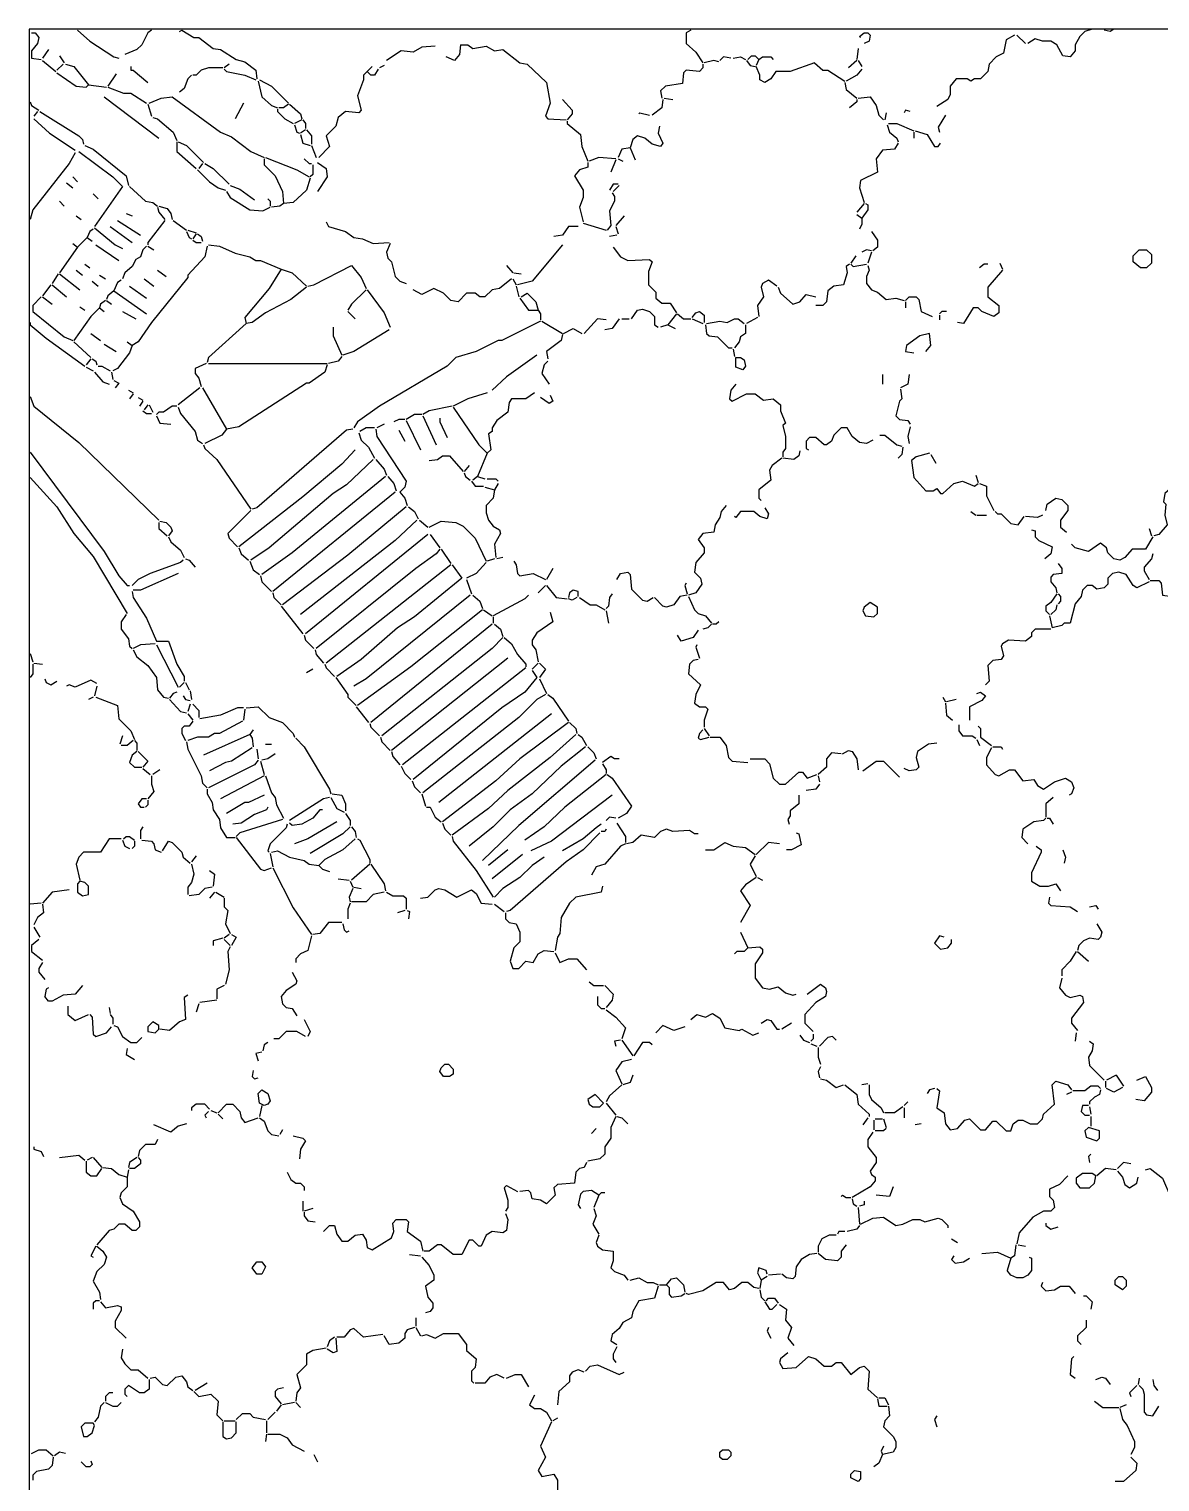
# Model space of a CAD drawing. Header units: millimetres. Extents: x 0 to 150953, y 0 to 85148.
# Drawn here: x 0 to 28112, y 49037 to 85148 of the extents above; entities that cross this region are included whole.
import ezdxf

# ---------------------------------------------------------------- set-up
doc = ezdxf.new("R2010")
doc.units = ezdxf.units.MM
doc.layers.add('ANNOTATION', color=3, linetype='Continuous')
doc.layers.add('LINEWORK', color=7, linetype='Continuous')

msp = doc.modelspace()

# ---------------------------------------------------------------- linework, layer by layer
at = {"layer": 'ANNOTATION'}
msp.add_lwpolyline([(0, 0), (150953, 0), (150953, 85148), (0, 85148)], close=True, dxfattribs=at)
at = {"layer": 'LINEWORK'}
for points in [[(60, 85058), (151, 85058), (241, 84937), (211, 84787), (60, 84606), (60, 84425), (301, 84395)], [(1205, 85118), (1507, 84847), (2109, 84455), (2230, 84425)], [(3043, 85118), (2953, 85058), (2802, 84756), (2682, 84636), (2380, 84515)], [(3736, 85088), (3796, 85118), (4098, 84937), (4218, 84937), (4580, 84666), (4761, 84636), (5152, 84395), (5363, 84335), (5634, 84124), (5664, 83913)], [(16451, 85118), (16331, 85058)], [(16331, 85058), (16331, 84787), (16572, 84576), (16752, 84305)], [(20669, 84937), (20639, 84967), (20760, 85058), (20850, 85058), (20910, 84997), (20880, 84847), (20760, 84787)], [(24496, 84997), (24285, 84877), (24225, 84546), (24044, 84455), (23863, 84274), (23833, 84094), (23652, 83913), (23502, 83913), (23411, 83853), (23321, 83913), (23050, 83913), (22899, 83732), (22899, 83521), (22839, 83401), (22568, 83220)], [(24556, 84997), (24767, 84787)], [(26424, 85148), (26243, 85088), (26123, 84967), (26002, 84756), (26002, 84606), (25882, 84455), (25701, 84485), (25550, 84756), (25400, 84847), (25189, 84847), (25008, 84907), (24827, 84787)], [(26967, 85148), (26876, 85088), (26726, 85118)], [(482, 84636), (331, 84425)], [(10094, 84726), (9762, 84696), (9551, 84576), (9250, 84606), (8888, 84365)], [(10726, 84756), (10696, 84515), (10576, 84365), (10365, 84455)], [(10726, 84756), (10907, 84756), (11028, 84666), (11359, 84726), (11570, 84606), (11781, 84636), (12203, 84305), (12384, 84274), (12866, 83822), (12956, 83310), (12835, 82979), (12896, 82919), (13348, 82888)], [(20609, 84666), (20579, 84395)], [(331, 84365), (663, 84094)], [(844, 84274), (693, 84124)], [(753, 84485), (874, 84305)], [(904, 84274), (1115, 84214), (1476, 83762)], [(2531, 84214), (2531, 84124), (2591, 84124), (2953, 83822)], [(4821, 84184), (4459, 84184), (4278, 84124), (4158, 84003), (4068, 84003)], [(4971, 84274), (4851, 84184)], [(4851, 84154), (4911, 84094), (5363, 84003), (5634, 83883)], [(8527, 84214), (8406, 84094)], [(8678, 84154), (8587, 84003), (8497, 84003), (8406, 84094)], [(8828, 84244), (8708, 84184)], [(16752, 84274), (16752, 84184), (16662, 84094), (16331, 84124), (16270, 84063), (16240, 83792), (15818, 83732), (15698, 83612), (15728, 83431)], [(17144, 84335), (17024, 84365), (16783, 84305)], [(17445, 84425), (17265, 84455), (17174, 84365)], [(17506, 84425), (17686, 84455), (17807, 84395)], [(17837, 84365), (17928, 84244), (18048, 84214)], [(17867, 84395), (17958, 84485), (18048, 84485), (18138, 84395)], [(18138, 84395), (18078, 84244)], [(19524, 84305), (18922, 84094), (18560, 84094), (18440, 83913), (18289, 83822), (18169, 83883), (18169, 84003), (18078, 84214)], [(18138, 84395), (18229, 84455), (18440, 84455), (18500, 84395)], [(19524, 84305), (19735, 84124), (19856, 84124), (20278, 83853)], [(20699, 84154), (20579, 84003), (20308, 83853)], [(20579, 84365), (20368, 84184)], [(20609, 84365), (20699, 84214)], [(693, 84063), (1175, 83732), (1416, 83702), (1476, 83762)], [(2169, 84033), (1958, 83732)], [(4037, 84003), (3947, 83913), (3857, 83672), (3736, 83581)], [(5695, 83853), (5785, 83461), (6026, 83250), (6177, 83190)], [(5725, 83883), (6026, 83732), (6448, 83310)], [(8406, 84094), (8316, 84003), (8316, 83883), (8165, 83491), (8256, 83129), (8195, 83069), (7864, 83099), (7683, 82949), (7623, 82738), (7382, 82497), (7472, 82226), (7201, 81954)], [(20278, 83822), (20308, 83642), (20579, 83431)], [(1476, 83762), (1928, 83702)], [(1868, 83461), (3224, 82436)], [(1958, 83702), (2350, 83551), (2531, 83551), (2923, 83310)], [(2983, 83310), (3284, 83431), (3555, 83461), (4761, 82587), (5032, 82467), (5514, 82105), (5845, 81954)], [(15788, 83431), (15999, 83401)], [(20609, 83431), (20910, 83461), (21061, 83250), (21121, 83009), (21242, 82888)], [(30, 83340), (60, 83250), (241, 83129)], [(211, 83099), (121, 82979)], [(271, 83099), (1235, 82497), (1326, 82406), (1356, 82286)], [(2953, 83280), (3043, 82979)], [(5333, 83310), (5122, 82919)], [(6177, 83160), (6177, 83099), (6357, 82919), (6568, 82798)], [(6448, 83280), (6327, 83190), (6207, 83190)], [(6478, 83280), (6749, 83039), (6779, 82919)], [(13257, 83401), (13498, 83129), (13498, 83039), (13378, 82888)], [(15156, 83039), (15186, 83069), (15427, 83009)], [(15758, 83401), (15728, 83190), (15487, 83009)], [(20579, 83401), (20579, 83340), (20398, 83190)], [(21302, 83069), (21272, 82888)], [(21905, 83099), (21784, 83129), (21754, 83069)], [(121, 82919), (512, 82557), (1145, 82135)], [(3073, 82949), (3194, 82919), (3586, 82587), (3676, 82376)], [(6779, 82888), (6599, 82798)], [(6599, 82768), (6659, 82587), (6719, 82557)], [(6809, 82888), (6870, 82798), (6870, 82677)], [(13378, 82858), (13378, 82798), (13709, 82527), (13739, 82226), (13890, 81864)], [(15668, 82738), (15638, 82557), (15758, 82316), (15698, 82226), (15487, 82286), (15306, 82436), (15125, 82497), (15005, 82406), (14945, 82195)], [(21332, 82768), (21392, 82587), (21573, 82436), (21603, 82346)], [(21362, 82798), (21573, 82798), (21995, 82617)], [(22778, 83009), (22598, 82708), (22628, 82587)], [(3676, 82346), (3676, 82105), (4158, 81683)], [(3706, 82346), (3917, 82256), (4339, 81834)], [(6870, 82647), (6749, 82557)], [(6749, 82527), (6809, 82316), (6990, 82256)], [(6900, 82647), (7020, 82497), (7020, 82286)], [(21995, 82587), (21995, 82436)], [(22025, 82617), (22327, 82527), (22507, 82226), (22598, 82226), (22658, 82316)], [(1145, 82075), (994, 81804), (90, 80659), (30, 80418)], [(1235, 82105), (2079, 81472), (2320, 81231)], [(1386, 82256), (1597, 82165), (2410, 81502), (2471, 81261)], [(7020, 82256), (7141, 81954)], [(14945, 82195), (14734, 82165), (14643, 81954)], [(14945, 82195), (15065, 81894)], [(21603, 82316), (21513, 82165), (21212, 82135), (21061, 81924), (21091, 81593), (20669, 81382), (20639, 81201), (20760, 80840)], [(4188, 81653), (4489, 81352), (4700, 81201), (4881, 81141)], [(4309, 81804), (4218, 81683)], [(4369, 81804), (4580, 81683), (4971, 81291)], [(5845, 81924), (5845, 81774), (6116, 81502), (6297, 81111), (6327, 80809)], [(5875, 81954), (6659, 81653), (6960, 81472)], [(6840, 81924), (6960, 81804), (7020, 81804)], [(7050, 81774), (7050, 81533), (6990, 81472)], [(7171, 81834), (7382, 81683), (7412, 81472), (7171, 81111)], [(13890, 81834), (13890, 81713), (13679, 81653), (13559, 81502), (13770, 81141), (13770, 80960), (13679, 80719), (13770, 80357)], [(14583, 81924), (14161, 81954), (13920, 81864)], [(14583, 81894), (14463, 81593)], [(14643, 81924), (14764, 81864)], [(934, 81322), (1085, 81201)], [(1085, 81472), (1205, 81352)], [(5002, 81261), (5243, 81171), (5604, 80900)], [(6990, 81442), (6900, 81141), (6568, 80840), (6327, 80809)], [(14643, 81291), (14523, 81291), (14432, 81141)], [(14673, 81261), (14523, 81111)], [(1597, 81050), (1717, 80930)], [(2320, 81231), (1627, 80237)], [(2501, 81231), (2893, 80870), (3073, 80840), (3194, 80749)], [(4911, 81111), (5002, 80960), (5484, 80659), (5815, 80629), (5996, 80719)], [(5936, 80930), (5996, 80870), (5996, 80749)], [(14493, 81081), (14553, 80990), (14553, 80870), (14432, 80629), (14463, 80267)], [(753, 80870), (874, 80749)], [(2410, 80568), (2561, 80508)], [(3194, 80719), (3224, 80598), (3375, 80418)], [(3224, 80749), (3435, 80689), (3525, 80568), (3555, 80418)], [(6327, 80809), (6237, 80749), (6026, 80719)], [(20760, 80809), (20579, 80598)], [(20579, 80538), (20699, 80448)], [(20790, 80809), (20850, 80779), (20850, 80659), (20699, 80448)], [(1175, 80508), (1296, 80418)], [(1597, 80177), (1507, 80116), (1446, 79966)], [(1627, 80207), (2139, 79785), (2320, 79695)], [(2019, 80237), (2561, 79845)], [(2200, 80388), (2772, 80026)], [(3375, 80388), (2953, 79845), (2953, 79785)], [(3586, 80388), (3917, 80147)], [(7382, 80357), (7442, 80237), (7864, 80116), (8075, 79966), (8286, 79936), (8557, 79815), (8949, 79845)], [(13649, 80237), (13408, 80237), (13257, 80026), (13046, 79996)], [(13770, 80327), (14342, 80147)], [(14463, 80267), (14372, 80147)], [(14794, 80508), (14583, 80267)], [(14583, 80237), (14643, 80056)], [(20699, 80448), (20699, 80297), (20639, 80177)], [(1085, 79815), (1205, 79725)], [(1446, 79966), (1205, 79725)], [(1446, 79966), (1567, 79875)], [(3917, 80116), (3977, 79966), (4037, 79936)], [(3947, 80147), (4158, 80086)], [(4158, 80056), (4068, 79936)], [(4068, 79905), (4158, 79845), (4278, 79845)], [(4188, 80056), (4278, 79996), (4309, 79875)], [(8979, 79815), (8888, 79604), (8919, 79454), (9009, 79363), (9099, 79002), (9220, 78881), (9371, 78821)], [(14613, 80026), (14432, 79996)], [(20941, 80116), (21091, 79905), (21091, 79725), (20971, 79634)], [(1205, 79725), (753, 79092)], [(1657, 79785), (2230, 79393)], [(2923, 79755), (2832, 79664), (2772, 79484), (2651, 79423), (2561, 79243), (2380, 79092), (2320, 78941)], [(4429, 79755), (4369, 79484), (3947, 79032), (3947, 78971), (3043, 77857), (2712, 77375), (2561, 77284)], [(2953, 79755), (3103, 79664)], [(4459, 79785), (4730, 79755), (5122, 79574), (5484, 79484), (5634, 79393), (5755, 79393), (6267, 79182)], [(13257, 79785), (12504, 78881), (12142, 78791)], [(14523, 79725), (14704, 79484), (14884, 79393), (15427, 79423), (15487, 79363), (15397, 79122), (15397, 78791), (15577, 78610), (15577, 78459), (15728, 78339), (15939, 78339), (16090, 78098)], [(20549, 79514), (20428, 79333)], [(20941, 79634), (20820, 79664), (20699, 79604)], [(20941, 79604), (20850, 79333)], [(1175, 79152), (1326, 79032)], [(1386, 79303), (1507, 79212)], [(3194, 79152), (3405, 79002)], [(6267, 79182), (5966, 78700), (5363, 77977), (5393, 77826)], [(6267, 79182), (6538, 79092), (6900, 78761)], [(6930, 78761), (7081, 78791), (8015, 79273), (8256, 78971), (8376, 78700)], [(11871, 79273), (12022, 79092)], [(12052, 79092), (12233, 79062)], [(20398, 79303), (20308, 79243), (20338, 79092), (20248, 78791), (20007, 78761), (19856, 78640), (19826, 78369), (19735, 78278), (19555, 78278)], [(20428, 79303), (20489, 79243), (20820, 79303)], [(20850, 79273), (20880, 79152), (20820, 79002), (20820, 78821), (20941, 78670), (21091, 78610), (21302, 78429), (21543, 78459), (21754, 78399)], [(24195, 79152), (23833, 78730), (23833, 78489), (24104, 78278), (24104, 78098), (23984, 78007), (23682, 78128), (23592, 78218), (23471, 78218), (23230, 77826), (23080, 77857)], [(23833, 79303), (23743, 79303), (23622, 79212)], [(24134, 79333), (24195, 79182)], [(542, 78791), (331, 78519)], [(723, 79062), (572, 78821)], [(572, 78791), (934, 78489)], [(753, 79062), (1265, 78670)], [(1567, 78881), (1717, 78761)], [(1748, 79032), (1898, 78941)], [(2290, 78911), (2200, 78851), (2109, 78640)], [(2501, 78761), (2923, 78459)], [(2862, 78941), (3103, 78761)], [(6900, 78730), (6508, 78429), (5875, 78098), (5544, 77857), (5393, 77826)], [(11992, 78941), (11691, 78700), (11510, 78670), (11329, 78489), (11208, 78489), (11088, 78580), (10877, 78580), (10666, 78369), (10485, 78399), (10305, 78580), (10064, 78700), (9762, 78550), (9551, 78670)], [(12022, 78941), (12112, 78791)], [(12112, 78761), (12173, 78489)], [(18590, 78761), (18379, 78911), (18229, 78821), (18199, 78730), (18259, 78489), (18108, 78278), (18138, 78007)], [(18621, 78730), (18681, 78580), (18982, 78309), (19163, 78369), (19314, 78550), (19555, 78489)], [(301, 78489), (90, 78278), (90, 78128), (874, 77495), (1085, 77405)], [(331, 78489), (572, 78309)], [(1898, 78399), (1778, 78309), (1748, 78218)], [(2109, 78640), (1958, 78519), (1928, 78429)], [(1928, 78399), (2049, 78309)], [(2109, 78640), (2923, 78068)], [(8376, 78670), (8015, 78309), (7924, 78158)], [(8406, 78670), (8828, 78098), (8979, 77736)], [(12203, 78459), (12414, 78158), (12655, 78158)], [(12233, 78489), (12384, 78580), (12594, 78369), (12655, 78158)], [(21784, 78399), (21875, 78489), (22055, 78489), (22116, 78429), (22176, 78128), (22447, 78007)], [(21784, 78369), (21784, 78218)], [(1748, 78218), (1537, 78007), (1115, 77405)], [(1265, 78248), (1386, 78158)], [(1748, 78218), (1868, 78128)], [(2320, 78128), (2651, 77947)], [(7924, 78128), (8105, 77947)], [(12655, 78158), (12715, 78068), (12715, 77917)], [(14975, 77947), (15125, 78158), (15246, 78188), (15427, 78128), (15547, 78007), (15547, 77796), (15638, 77736)], [(16090, 78068), (15879, 77796)], [(16120, 78068), (16270, 77947), (16451, 77947)], [(16481, 77977), (16572, 78098), (16662, 78128), (16783, 78037), (16783, 77857)], [(22809, 78128), (22688, 78128), (22628, 78068)], [(22628, 78037), (22628, 77917)], [(30, 77857), (30, 77796), (422, 77465), (1386, 76772)], [(5393, 77826), (4459, 76983), (4429, 76862)], [(7563, 77736), (7563, 77525), (7774, 77043)], [(8949, 77676), (8075, 77133), (7804, 77043)], [(12715, 77887), (11751, 77405), (11660, 77405), (11118, 77133), (10606, 76983), (10395, 76772), (8708, 75778), (8165, 75386), (8075, 75235)], [(12745, 77887), (13257, 77585)], [(13287, 77585), (13528, 77706), (13739, 77585)], [(14342, 77917), (14131, 77947), (13800, 77585)], [(14673, 77947), (14493, 77706), (14312, 77676)], [(14734, 77947), (14914, 77947)], [(15879, 77796), (15698, 77736)], [(15879, 77796), (16059, 77706)], [(16481, 77947), (16752, 77826)], [(16813, 77796), (16843, 77585), (16903, 77525), (17114, 77495), (17385, 77224), (17476, 77224)], [(16843, 77826), (17174, 77887), (17355, 77857), (17536, 77947), (17626, 77947), (17777, 77826)], [(17807, 77796), (17807, 77585), (17686, 77495), (17656, 77375), (17536, 77224)], [(18108, 77977), (17837, 77826)], [(1115, 77375), (1537, 76983)], [(1537, 77585), (1778, 77405)], [(1868, 77314), (2169, 77133)], [(2561, 77284), (2501, 77103), (2200, 76712), (2079, 76651)], [(2441, 77375), (2561, 77284)], [(13257, 77555), (13227, 77405), (12866, 77133)], [(22296, 77133), (22417, 77284), (22387, 77585), (22146, 77525), (21814, 77284), (21784, 77133), (21995, 77103)], [(1537, 76953), (1416, 76802)], [(1567, 76953), (1657, 76892), (1687, 76802)], [(7774, 77013), (7683, 76892), (7442, 76832)], [(12625, 77043), (11871, 76501), (11510, 76169)], [(12866, 77133), (12896, 76953)], [(17506, 77194), (17536, 77013)], [(1416, 76742), (1597, 76651)], [(1627, 76621), (1838, 76380), (1989, 76320)], [(1717, 76772), (1808, 76772), (2019, 76651)], [(2049, 76621), (2079, 76441)], [(4399, 76832), (4128, 76712), (4128, 76591), (4218, 76471), (4278, 76260)], [(4459, 76832), (7412, 76832)], [(7412, 76802), (7352, 76621), (6960, 76350), (6900, 76350), (5213, 75265), (4911, 75205)], [(12896, 76892), (12805, 76802), (12745, 76591), (12926, 76320)], [(21212, 76561), (21212, 76320)], [(21875, 76561), (21844, 76320), (21664, 76230)], [(2109, 76410), (2230, 76350)], [(2230, 76350), (2139, 76230)], [(4248, 76230), (3706, 75808)], [(4309, 76230), (4911, 75205)], [(17566, 76320), (17445, 76169), (17415, 75958), (17476, 75898), (17837, 76079), (18048, 76079), (18259, 75928), (18500, 75958), (18681, 75808), (18681, 75657), (18801, 75356), (18741, 75296), (18801, 75024), (18801, 74723), (18741, 74633), (18741, 74512)], [(21664, 76199), (21694, 75958), (21634, 75898), (21543, 75537), (21634, 75446), (21844, 75416), (21905, 75326)], [(30, 76019), (121, 75778), (1235, 74874), (3224, 72945)], [(2471, 76169), (2591, 76109)], [(2591, 76079), (2501, 75958)], [(2712, 75989), (2832, 75928)], [(2832, 75898), (2742, 75778)], [(11389, 76109), (10907, 75958), (10546, 75778)], [(12564, 76109), (12353, 75958), (11992, 75958), (11932, 75868), (11901, 75627), (11630, 75416), (11510, 75235), (11510, 75145), (11419, 75085), (11480, 74693), (11389, 74603)], [(12956, 76049), (13016, 75898), (12926, 75838), (12715, 75989)], [(2832, 75657), (2923, 75597), (3043, 75597)], [(2953, 75808), (2862, 75687)], [(2983, 75808), (3073, 75627)], [(3676, 75778), (3555, 75778), (3344, 75627), (3224, 75627), (3164, 75567)], [(3164, 75537), (3254, 75356), (3525, 75326)], [(3706, 75748), (3766, 75597), (4128, 75145), (4188, 74934), (4309, 74844)], [(9762, 75567), (9581, 75567), (9371, 75446)], [(10515, 75778), (9943, 75657), (9792, 75567)], [(9792, 75537), (10124, 74813)], [(10214, 75476), (10214, 75386), (10395, 74994)], [(10546, 75748), (11178, 74813), (11389, 74603)], [(4911, 75205), (4791, 75055), (4369, 74844)], [(8045, 75205), (7894, 75175), (5664, 73247), (5544, 73217)], [(8195, 75115), (8256, 74934), (8436, 74753), (8587, 74482)], [(8587, 75235), (8376, 75235), (8226, 75145)], [(8617, 75205), (8647, 75024), (9371, 73910), (9340, 73759), (9220, 73638)], [(8828, 75326), (8647, 75235)], [(9340, 75446), (9190, 75446), (9069, 75386)], [(9190, 75175), (9340, 74904)], [(9371, 75416), (9732, 74693)], [(20971, 74934), (20820, 74844), (20639, 74874), (20458, 75024), (20338, 75235), (20187, 75235), (20007, 75055), (19946, 74904), (19826, 74813), (19765, 74813), (19555, 74994), (19404, 74994), (19314, 74904), (19314, 74723), (19374, 74693)], [(21905, 75265), (21844, 75024), (21875, 74844)], [(4339, 74813), (4369, 74723), (4670, 74452), (5514, 73217)], [(21151, 75055), (21272, 75055), (21573, 74813), (21694, 74783)], [(21724, 74753), (21694, 74572), (21603, 74482)], [(30, 74633), (1868, 72162), (2230, 71559), (2441, 71318), (2501, 71318)], [(8105, 74693), (7774, 74331), (6809, 73518), (5213, 72283)], [(8557, 74452), (7894, 73819), (7563, 73608), (5966, 72252), (5514, 71951)], [(8617, 74452), (8828, 74211), (8888, 74060)], [(9943, 74422), (10154, 74452), (10274, 74542), (10455, 74542), (10787, 74151)], [(11389, 74603), (11148, 74030)], [(18711, 74482), (18470, 74301), (18410, 74181), (18440, 73940), (18138, 73699), (18138, 73488), (18199, 73427)], [(19163, 74663), (19133, 74542), (19012, 74452), (18741, 74482)], [(22387, 74603), (22055, 74512), (21935, 74422), (21995, 74000), (22296, 73669), (22477, 73669), (22568, 73729), (22658, 73608), (22718, 73608), (22989, 73849), (23200, 73910), (23502, 73789), (23592, 73849)], [(22417, 74572), (22537, 74362)], [(8858, 74030), (6538, 72132), (5785, 71590)], [(8919, 74030), (9069, 73849), (9129, 73669)], [(10937, 74301), (10817, 74151)], [(10817, 74120), (10847, 74030), (10967, 73940)], [(11148, 74030), (11028, 73940)], [(11148, 74030), (11329, 73970)], [(23532, 74060), (23592, 73879)], [(30, 74000), (693, 73277), (1115, 72614), (1597, 72041), (2441, 70625)], [(10998, 73910), (11088, 73789), (11299, 73789)], [(11329, 73759), (11570, 73699)], [(11570, 73699), (11540, 73488), (11359, 73307), (11359, 73126), (11419, 72945), (11540, 72795), (11691, 72704), (11721, 72614), (11570, 72343), (11600, 72011)], [(11389, 73970), (11600, 73970), (11660, 73910)], [(11660, 73849), (11570, 73699)], [(23622, 73849), (23803, 73789), (23803, 73548), (23984, 73186)], [(28744, 73729), (28624, 73789), (28443, 73789), (28232, 73608), (28202, 73397), (28262, 73337), (28232, 73066), (28292, 72825), (28081, 72584), (27961, 72554)], [(9099, 73638), (6056, 71168)], [(9220, 73638), (9340, 73488), (9401, 73307)], [(17325, 73307), (17204, 73156), (17174, 73006), (17054, 72825), (17024, 72644), (16752, 72614), (16632, 72463), (16783, 72252), (16783, 72132), (16572, 71891), (16542, 71650), (16692, 71499), (16722, 71348), (16572, 71138), (16391, 71077)], [(25279, 73186), (25309, 73337), (25520, 73488), (25671, 73458), (25822, 73307), (25822, 73186), (25641, 72945), (25641, 72765), (25792, 72644)], [(5514, 73186), (4941, 72614), (4971, 72493), (5182, 72283)], [(9371, 73277), (7924, 72072), (6297, 70836)], [(9642, 72945), (9099, 72433), (6749, 70595)], [(9431, 73277), (9581, 73156), (9672, 72976)], [(9702, 72945), (9913, 72765)], [(18289, 73247), (18379, 73096), (18349, 72976), (18169, 73036), (18018, 73156), (17686, 73156), (17566, 73006), (17536, 73036)], [(23411, 73156), (23532, 73066)], [(23562, 73066), (23803, 73066)], [(24014, 73156), (24074, 73096), (24164, 73096), (24406, 72855), (24586, 72825), (24737, 73036)], [(25189, 73066), (25068, 73006), (24767, 73036)], [(3224, 72885), (3224, 72734), (3435, 72554)], [(3254, 72915), (3405, 72885), (3525, 72765), (3555, 72674), (3465, 72554)], [(9913, 72584), (6870, 70113)], [(9943, 72765), (10244, 72915), (10606, 72885), (10787, 72795), (11088, 72493), (11359, 71921)], [(9973, 72584), (10214, 72252)], [(24918, 72704), (25008, 72674), (25008, 72524), (25099, 72433), (25430, 72283), (25400, 72102), (25249, 71981)], [(27840, 72734), (27901, 72554)], [(3465, 72524), (3525, 72403), (3766, 72192), (3857, 72011)], [(5213, 72252), (5273, 72102), (5454, 71951)], [(10214, 72222), (10124, 72102), (9612, 71740), (7141, 69752)], [(10244, 72222), (10485, 71861)], [(27931, 72524), (27750, 72222), (27419, 72222), (27238, 72011), (27117, 71951), (26967, 71981), (26816, 72132), (26786, 72252), (26635, 72373), (26334, 72162), (26002, 72252), (25912, 72343)], [(3827, 71951), (3766, 71891), (3013, 71620), (2712, 71469), (2561, 71318)], [(3887, 71981), (3977, 71951), (4128, 71770)], [(5484, 71921), (5574, 71710), (5725, 71590)], [(11359, 71891), (11118, 71620), (10877, 71499)], [(11570, 71981), (11389, 71921)], [(11781, 72011), (11630, 71981)], [(12052, 71921), (12112, 71831), (12142, 71620), (12203, 71559), (12534, 71620), (12835, 71469)], [(27931, 72102), (27901, 71981), (27720, 71770), (27720, 71680), (27840, 71469)], [(3706, 71620), (2772, 71198), (2591, 71198)], [(5755, 71559), (5785, 71409), (6026, 71168)], [(10485, 71831), (7382, 69390)], [(10515, 71831), (10757, 71499)], [(13016, 71740), (12866, 71469)], [(14613, 71469), (14704, 71620), (14884, 71650), (14945, 71590), (14975, 71228), (15246, 70957), (15366, 70927), (15517, 71017)], [(25581, 71861), (25671, 71740), (25671, 71620), (25460, 71590), (25400, 71529), (25400, 71409), (25520, 71258), (25550, 71138)], [(27840, 71409), (27539, 71258), (27449, 71318), (27268, 71590), (27087, 71650), (26936, 71620), (26816, 71499), (26816, 71348), (26726, 71258), (26545, 71228), (26424, 71318), (26304, 71318), (26183, 71198), (26153, 71047), (26002, 70866), (25882, 70384), (25731, 70384), (25671, 70324), (25430, 70264)], [(2561, 71168), (2591, 71017), (2923, 70505), (3164, 69932)], [(10757, 71499), (9581, 70535), (9160, 70264), (8256, 69480), (7653, 69059)], [(10877, 71469), (10998, 71107)], [(12835, 71318), (12655, 71138)], [(12866, 71318), (13107, 71017), (13378, 70987)], [(13649, 71047), (13649, 71168), (13528, 71198), (13438, 71138), (13408, 71017)], [(16331, 71379), (16300, 71318), (16361, 71107)], [(27871, 71439), (28081, 71439), (28142, 71379), (28172, 71077), (28413, 71047)], [(6056, 71138), (6086, 71017), (6267, 70836)], [(6267, 70806), (6809, 70113)], [(10967, 71077), (8376, 68998), (8075, 68818)], [(11028, 71077), (11208, 70927), (11269, 70746)], [(12414, 71077), (12323, 70987), (11540, 70565)], [(13619, 71017), (13498, 70957), (13408, 70987)], [(13679, 71017), (13950, 70836), (14101, 70836), (14312, 70716)], [(14493, 71107), (14432, 71017), (14402, 70806), (14342, 70746)], [(16361, 71077), (16180, 71047), (16029, 70836), (15849, 70776), (15758, 70806), (15547, 71017)], [(16391, 71047), (16542, 70716), (16632, 70625), (16813, 70565), (16963, 70384)], [(25400, 70897), (25279, 70806), (25279, 70686), (25370, 70595)], [(25550, 71107), (25400, 70897)], [(25550, 70836), (25520, 70716), (25400, 70595)], [(25581, 71107), (25641, 71047), (25641, 70927), (25581, 70866)], [(2410, 70595), (2290, 70414), (2290, 70234), (2471, 69993), (2501, 69812), (2561, 69752)], [(11269, 70716), (9491, 69300), (8165, 68335)], [(11299, 70716), (11510, 70565)], [(11540, 70535), (11540, 70384)], [(12956, 70655), (13016, 70414), (12625, 70143), (12504, 69962), (12504, 69842), (12594, 69721), (12655, 69420)], [(14342, 70686), (14402, 70384)], [(25370, 70565), (25430, 70264)], [(6840, 70083), (6870, 69962), (7081, 69752)], [(11510, 70354), (8497, 67914)], [(11570, 70354), (11721, 70234), (11781, 70053)], [(16632, 70204), (16511, 70023), (16210, 69932), (16120, 70083)], [(16963, 70354), (16873, 70264), (16752, 70234)], [(17144, 70414), (17084, 70354), (16993, 70354)], [(25400, 70234), (25008, 70234), (24918, 70143), (24918, 70053), (24767, 69932)], [(3134, 69872), (2772, 69842), (2591, 69752)], [(2591, 69721), (2682, 69541), (2953, 69330), (3164, 69028), (3194, 68727), (3344, 68546), (3465, 68516)], [(3164, 69932), (3465, 69932), (3676, 69360), (3857, 69059), (3857, 68938)], [(3164, 69842), (3706, 68787)], [(7111, 69721), (7141, 69601), (7322, 69390)], [(11781, 70023), (11510, 69752), (8768, 67582)], [(11811, 70023), (11992, 69872), (12142, 69601), (12353, 69360), (12353, 69300)], [(16602, 69842), (16572, 69782), (16662, 69511)], [(24767, 69932), (24345, 69962), (24195, 69872), (24164, 69812), (24225, 69571), (24164, 69480), (23954, 69450), (23833, 69330), (23863, 68938), (23773, 68848)], [(30, 69631), (90, 69420)], [(90, 69360), (90, 69119), (30, 69028)], [(121, 69390), (331, 69360)], [(7352, 69360), (7382, 69269), (7593, 69059)], [(11901, 69511), (9009, 67221)], [(12655, 69390), (12504, 69239)], [(12685, 69390), (12835, 69239), (12685, 69028)], [(16632, 69480), (16511, 69450), (16421, 69360), (16391, 69119), (16692, 68848), (16572, 68607), (16542, 68396), (16662, 68305), (16813, 68305), (16873, 68245), (16783, 67974), (16783, 67793)], [(392, 68998), (422, 68908), (542, 68848), (693, 68938)], [(7050, 69239), (6900, 69149)], [(7623, 69028), (7924, 68607), (7924, 68546), (8135, 68335)], [(12353, 69269), (9280, 66859)], [(12625, 69028), (12323, 68667), (11751, 68275), (9551, 66498)], [(12504, 69209), (12625, 69028)], [(12685, 68998), (12866, 68637)], [(1687, 68878), (1537, 68968), (1145, 68787), (994, 68848), (934, 68818)], [(1687, 68818), (1627, 68577)], [(3676, 68667), (3586, 68637), (3495, 68516)], [(3857, 68908), (3736, 68787)], [(3887, 68908), (3977, 68727)], [(4007, 68697), (4037, 68486)], [(23562, 68637), (23652, 68667), (23773, 68577), (23682, 68456), (23381, 68305), (23381, 67974)], [(1597, 68546), (1476, 68486)], [(1657, 68546), (2200, 68335), (2230, 68004), (2531, 67703), (2621, 67492)], [(3495, 68486), (3766, 68185), (3917, 68155)], [(3827, 68577), (3887, 68486), (4007, 68456)], [(4007, 68366), (3947, 68185)], [(4068, 68366), (4218, 68215), (4218, 68034)], [(5333, 68275), (5182, 68275), (4761, 68094), (4248, 68004)], [(5393, 68275), (5695, 68305), (5966, 68034), (6297, 67914), (6568, 67642), (6599, 67552)], [(8135, 68305), (8436, 67914)], [(12835, 68607), (12625, 68486), (12173, 68034), (9792, 66166)], [(12896, 68607), (13016, 68516), (13408, 67944)], [(22718, 68546), (22778, 68426)], [(22778, 68396), (22809, 68094), (22959, 67974)], [(23050, 68486), (22809, 68426)], [(4068, 67944), (3977, 67823), (3857, 67823), (3796, 67763), (3796, 67642), (3887, 67462)], [(3947, 68125), (4068, 67974)], [(5303, 67944), (4730, 67642), (4610, 67642), (4459, 67552), (4188, 67552), (3947, 67462)], [(5363, 68245), (5333, 67974)], [(12986, 68125), (10184, 65925)], [(13408, 67914), (12203, 67010), (11600, 66467), (10274, 65443)], [(13438, 67914), (13589, 67763), (13619, 67642)], [(2320, 67582), (2260, 67371)], [(5484, 67612), (4339, 67100)], [(5574, 67733), (5484, 67612)], [(5484, 67612), (5544, 67522), (5574, 67311)], [(8467, 67884), (8497, 67793), (8708, 67582)], [(8738, 67552), (8768, 67432), (8979, 67221)], [(13589, 67612), (12956, 67040), (11901, 66226), (11419, 65774), (10515, 65112)], [(13649, 67612), (13739, 67552), (13860, 67341)], [(16752, 67733), (16662, 67642), (16632, 67522), (16692, 67492), (16903, 67552)], [(16783, 67763), (16903, 67582)], [(16933, 67552), (17174, 67552), (17325, 67341), (17385, 67040), (17476, 66949), (17867, 66919)], [(23110, 67853), (23110, 67703), (23200, 67582), (23441, 67582), (23532, 67522)], [(23592, 67823), (23652, 67763), (23652, 67552)], [(23652, 67552), (23923, 67341)], [(2591, 67462), (2441, 67341), (2290, 67341)], [(2682, 67191), (2561, 67100), (2501, 66919), (2621, 66799), (2802, 66799)], [(2621, 67462), (2682, 67401), (2682, 67221)], [(2712, 67191), (2953, 66949), (2832, 66799)], [(3917, 67432), (3947, 67251), (4278, 66588), (4309, 66407), (4429, 66287)], [(5544, 67281), (5032, 66949), (4881, 66919), (4489, 66708)], [(5664, 67251), (5695, 67010)], [(5875, 67371), (6026, 67371)], [(6629, 67522), (6840, 67311), (7472, 66256), (7502, 66136)], [(9009, 67191), (9039, 67070), (9220, 66859)], [(13830, 67311), (13227, 66829), (12504, 66136), (11962, 65744), (11540, 65322), (10937, 64840)], [(13890, 67311), (14041, 67160), (14101, 67010)], [(20217, 67130), (20368, 67221), (20458, 67191), (20579, 67010), (20609, 66739)], [(22568, 67401), (22357, 67371), (22085, 67191), (22055, 67040), (22116, 66799), (22055, 66739), (21875, 66708), (21754, 66769)], [(23562, 67492), (23622, 67341)], [(23923, 67281), (23803, 67040), (23803, 66859), (24014, 66618), (24104, 66588), (24375, 66739), (24496, 66739), (24707, 66467), (24978, 66498), (25068, 66347), (25219, 66256), (25490, 66437), (25761, 66528), (25912, 66437), (25972, 66287), (25912, 66136), (25852, 66106)], [(23954, 67311), (24164, 67311), (24195, 67251)], [(5695, 66980), (5604, 66859), (4459, 66287)], [(5755, 66949), (5845, 66618)], [(6116, 67130), (5936, 67010), (5785, 66980)], [(9250, 66829), (9340, 66648), (9491, 66498)], [(14071, 66980), (12173, 65353), (11269, 64479)], [(14673, 67010), (14553, 67010), (14463, 67070), (14252, 66919)], [(14252, 66889), (14342, 66739), (14342, 66648)], [(17928, 67010), (18289, 67010), (18410, 66889), (18500, 66528), (18651, 66377), (18801, 66377), (19133, 66678), (19223, 66678), (19344, 66528), (19585, 66618)], [(20187, 67130), (19946, 67160), (19826, 67010), (19826, 66799), (19615, 66618)], [(20730, 66708), (21061, 66949), (21242, 66949), (21634, 66558)], [(2832, 66769), (3013, 66618)], [(3043, 66588), (3043, 66377), (3103, 66196), (2953, 66015)], [(3254, 66739), (3073, 66618)], [(5845, 66588), (4761, 66015)], [(5875, 66588), (6026, 66166), (6116, 66046), (6147, 65865), (6327, 65533)], [(9521, 66467), (9581, 66317), (9732, 66166)], [(14342, 66618), (13318, 65805), (12805, 65322), (12323, 64991)], [(14372, 66618), (14493, 66528), (14975, 65835), (14854, 65654), (14643, 65533)], [(19615, 66588), (19645, 66437)], [(4429, 66256), (4429, 66136), (4550, 65925), (4580, 65744), (4730, 65503), (4761, 65292), (4911, 65051), (5122, 65051)], [(5845, 66106), (5454, 65925), (5363, 65925), (4911, 65654)], [(7533, 66136), (7774, 66106), (7864, 65895), (7864, 65714)], [(9762, 66136), (9853, 65835)], [(14493, 66106), (12986, 64961), (12474, 64720)], [(19133, 66106), (19133, 65895), (18922, 65714), (18922, 65594), (18862, 65503), (18892, 65383)], [(19645, 66377), (19555, 66256), (19314, 66226)], [(2923, 66015), (2802, 66015), (2712, 65895)], [(2712, 65895), (2772, 65805), (2862, 65805)], [(2953, 65985), (2953, 65865), (2893, 65805)], [(5936, 65805), (5906, 65744), (5604, 65624), (5273, 65413), (5062, 65383)], [(7472, 66046), (7322, 66015), (6478, 65473)], [(7292, 65744), (7231, 65744), (7050, 65533), (6779, 65383), (6538, 65353), (6478, 65413)], [(7502, 66046), (7653, 65774), (7834, 65684)], [(9883, 65805), (9973, 65805), (10094, 65563), (10244, 65443)], [(25460, 66046), (25279, 65895), (25279, 65563)], [(6297, 65503), (5243, 65172), (5152, 65081)], [(6418, 65383), (6388, 65292), (5996, 64901), (5936, 64720), (5966, 64690)], [(7653, 65443), (6930, 65021), (6599, 64901)], [(7864, 65654), (7985, 65473), (7985, 65353)], [(10274, 65413), (10335, 65262), (10485, 65112)], [(14221, 65383), (14101, 65292)], [(14583, 65533), (14432, 65563), (14342, 65473)], [(14613, 65413), (14824, 65081), (14824, 64931)], [(25279, 65533), (25219, 65473), (24978, 65443), (24707, 65262), (24677, 65051), (24827, 64901)], [(25309, 65533), (25370, 65533), (25460, 65383)], [(2290, 65021), (1989, 65021), (1778, 64690), (1356, 64690), (1235, 64569), (1175, 64388), (1265, 63997)], [(2350, 65021), (2410, 65081), (2501, 65081), (2621, 64991)], [(2832, 65322), (2772, 65232), (2772, 65021)], [(5152, 65051), (5755, 64268), (5845, 64238), (6026, 64298)], [(7985, 65322), (7804, 65142), (6990, 64660)], [(8105, 65021), (7804, 64750), (7352, 64509), (7201, 64358)], [(8015, 65322), (8105, 65202), (8135, 65051)], [(8165, 65021), (8226, 64991), (8467, 64509), (8467, 64419)], [(10515, 65081), (10546, 64961), (11118, 64238), (11540, 63575)], [(14191, 65172), (13770, 64750), (13348, 64449), (11962, 63243), (11871, 63213)], [(14101, 65292), (13770, 65021), (13257, 64720)], [(14342, 65262), (14312, 65202), (14221, 65202)], [(16632, 65142), (16542, 65142), (16421, 65232), (15999, 65202), (15849, 65262), (15698, 65202), (15547, 65051), (15216, 65112), (15005, 64931), (14854, 64901)], [(19072, 65172), (19133, 65142), (19193, 64870), (18952, 64750), (18831, 64750)], [(2320, 64991), (2380, 64840), (2501, 64780)], [(2621, 64961), (2621, 64840), (2561, 64780)], [(2802, 64991), (3043, 64961), (3103, 64901), (3134, 64750), (3284, 64690)], [(3314, 64720), (3465, 64961), (3555, 64931), (3796, 64690), (3827, 64569), (4007, 64419)], [(5996, 64660), (6056, 64328)], [(6026, 64690), (6177, 64720), (6478, 64569), (6840, 64479), (6960, 64388), (7201, 64358)], [(11901, 64750), (11419, 64358)], [(14824, 64901), (14704, 64840), (14312, 64388), (14101, 64328), (13980, 64117)], [(16813, 64750), (17024, 64750), (17295, 64931), (17506, 64840), (17807, 64810), (18048, 64629)], [(18651, 64901), (18379, 64931), (18078, 64629)], [(25038, 64840), (25159, 64750), (25159, 64690), (24918, 64177), (24918, 63967), (25129, 63846), (25340, 63846), (25520, 63906), (25641, 63726)], [(25701, 64750), (25761, 64569), (25731, 64419)], [(4037, 64388), (4098, 64147), (4037, 63936), (3947, 63816), (3947, 63635)], [(4158, 64599), (4037, 64449)], [(6056, 64298), (6568, 63304), (7020, 62641)], [(7201, 64358), (7292, 64268), (7472, 64208)], [(8467, 64388), (8015, 63997)], [(8497, 64388), (8828, 63906), (8858, 63726)], [(12263, 64629), (11510, 64027)], [(12805, 64569), (12504, 64358), (12203, 64057), (11781, 63786), (11570, 63575)], [(18048, 64599), (17928, 64388), (18078, 64087)], [(4489, 64238), (4610, 64147)], [(4610, 64147), (4580, 63846)], [(7683, 64027), (7954, 63997)], [(7985, 63967), (8045, 63816)], [(18078, 64057), (17807, 63876), (17686, 63726), (17928, 63364), (17686, 62942)], [(18108, 64057), (18229, 63997)], [(994, 63756), (572, 63695), (331, 63424)], [(4218, 63635), (3977, 63605)], [(4550, 63816), (4369, 63786), (4218, 63635)], [(4610, 63695), (4489, 63545)], [(4640, 63695), (4851, 63575)], [(8045, 63786), (7954, 63575), (7985, 63454)], [(8828, 63695), (8557, 63635), (8376, 63454), (8015, 63454)], [(8075, 63816), (8256, 63786)], [(8888, 63695), (9039, 63605), (9310, 63605), (9371, 63545), (9371, 63274)], [(9732, 63545), (9913, 63575), (10094, 63756), (10184, 63786), (10335, 63756), (10636, 63575), (10998, 63756), (11118, 63665), (11239, 63424), (11510, 63394)], [(14252, 63846), (14221, 63695), (13589, 63575), (13438, 63424), (13227, 63063), (13197, 62671), (13137, 62581), (13077, 62249)], [(25370, 63575), (25340, 63424), (25400, 63364), (25882, 63334), (26063, 63213)], [(301, 63424), (30, 63394)], [(331, 63394), (362, 63183), (211, 63063), (121, 62882)], [(4851, 63545), (4851, 63334), (4941, 63243), (4881, 62912), (5002, 62671)], [(7985, 63424), (7924, 63274), (7924, 63033)], [(9340, 63243), (9160, 63183)], [(9401, 63243), (9461, 63213), (9431, 63033)], [(11570, 63394), (11811, 63213)], [(26364, 63334), (26515, 63364), (26575, 63274)], [(7774, 62942), (7442, 62942), (7231, 62671), (7050, 62641)], [(7804, 62912), (7834, 62761), (7894, 62701), (7954, 62731)], [(11841, 63183), (11841, 63033), (11932, 62942), (12112, 62912), (12203, 62701), (12203, 62460), (12052, 62309), (11962, 61978), (12022, 61797), (12173, 61797), (12353, 61978), (12534, 61948), (12655, 62159), (12805, 62249), (13046, 62219)], [(26545, 62912), (26665, 62701), (26635, 62581), (26575, 62520), (26364, 62550), (26213, 62490), (26093, 62370), (26063, 62249)], [(241, 62520), (60, 62370), (60, 62219), (331, 62008)], [(121, 62822), (271, 62581)], [(4821, 62550), (4580, 62490), (4580, 62370)], [(4971, 62641), (4851, 62550)], [(4851, 62520), (5002, 62370)], [(5032, 62641), (5152, 62581)], [(5152, 62581), (5032, 62370)], [(7020, 62611), (6930, 62249), (6749, 62159), (6629, 62038), (6629, 61948)], [(17686, 62701), (17867, 62309)], [(22748, 62581), (22628, 62611), (22507, 62430), (22658, 62279), (22839, 62309), (22929, 62430), (22929, 62520)], [(5002, 62340), (4941, 62219), (4971, 61767), (4881, 61405)], [(13077, 62189), (13197, 61948), (13408, 62038), (13619, 62038), (13860, 61767)], [(17867, 62309), (17777, 62219), (17596, 62219), (17536, 62159)], [(17867, 62309), (18169, 62340), (18229, 62279), (18229, 62189), (18048, 61918), (18048, 61556), (18229, 61315), (18410, 61285), (18621, 61345), (18801, 61195), (18982, 61134), (19072, 61164)], [(26033, 62219), (25882, 61978), (25671, 61767), (25671, 61616)], [(26063, 62219), (26334, 61978)], [(331, 61948), (241, 61797), (241, 61707), (392, 61526)], [(6659, 61496), (6629, 61405), (6388, 61255), (6267, 61104), (6297, 60923), (6388, 60833), (6538, 60803), (6659, 60622)], [(6538, 61707), (6659, 61496)], [(13920, 61466), (14041, 61375), (14282, 61375)], [(19344, 61164), (19675, 61405), (19796, 61315), (19826, 61225), (19796, 61104), (19555, 60954), (19283, 60652), (19283, 60441), (19494, 60230)], [(25671, 61556), (25611, 61315), (25761, 61134), (25882, 61074), (26123, 61134), (26183, 61104), (26213, 60954), (25912, 60562), (25912, 60441), (26063, 60261)], [(1326, 61375), (1145, 61164), (844, 61134), (572, 60984), (482, 60984), (392, 61104)], [(482, 61315), (422, 61285), (392, 61104)], [(3947, 61134), (3857, 61074), (3887, 60532), (3736, 60471), (3495, 60261), (3254, 60291)], [(4851, 61375), (4670, 61285), (4670, 61044)], [(14131, 61104), (14131, 60893), (14221, 60803), (14312, 60803)], [(14312, 61375), (14523, 61164), (14493, 61014), (14342, 60833)], [(964, 60863), (964, 60652), (1145, 60502), (1476, 60652)], [(1989, 60833), (2019, 60682)], [(4218, 60923), (4158, 60712)], [(4670, 61014), (4248, 60954)], [(14342, 60773), (14583, 60592), (14824, 60321), (14734, 60050)], [(16451, 60532), (16602, 60652), (16813, 60592), (16993, 60682), (17174, 60562), (17295, 60321), (17656, 60261), (17717, 60291), (17988, 60140), (18138, 60200)], [(1507, 60652), (1567, 60592), (1597, 60170), (1657, 60110), (1928, 60200), (2049, 60351)], [(2019, 60652), (2079, 60562), (2079, 60411)], [(2109, 60381), (2200, 60351), (2320, 60110), (2531, 59959), (2682, 59959), (2802, 60080)], [(6840, 60532), (6990, 60230), (6930, 60110)], [(16300, 60351), (16029, 60261), (15758, 60381), (15577, 60200)], [(18199, 60441), (18349, 60532), (18440, 60502), (18590, 60291), (18651, 60291)], [(18952, 60441), (18711, 60291)], [(5936, 59959), (5845, 59899), (5815, 59748)], [(6870, 60110), (6659, 60230), (6388, 60230), (6207, 60050), (6086, 60050)], [(14704, 60020), (14553, 59989), (14583, 59869)], [(14734, 60020), (15005, 59628)], [(15487, 59899), (15427, 59959), (15246, 59959), (15035, 59628)], [(19163, 60140), (19253, 60020), (19404, 59959)], [(19494, 60170), (19494, 60050), (19434, 59989)], [(20067, 60020), (19976, 60110), (19856, 60080), (19645, 59869)], [(26033, 60200), (26002, 59989)], [(26364, 59989), (26454, 59929), (26424, 59748), (26334, 59598), (26364, 59387), (26726, 59025)], [(2441, 59809), (2410, 59658), (2621, 59537)], [(5785, 59718), (5634, 59688), (5695, 59507)], [(19434, 59929), (19585, 59869)], [(19615, 59839), (19615, 59598), (19675, 59417)], [(5574, 59266), (5544, 59116), (5604, 59055), (5695, 59085)], [(14975, 59537), (14734, 59477), (14583, 59266), (14734, 58935)], [(19675, 59357), (19615, 59236)], [(19615, 59236), (19645, 59085)], [(14734, 58905), (14432, 58634), (14342, 58483)], [(15005, 59146), (14945, 58965), (14764, 58905)], [(19675, 59055), (19826, 59025), (20067, 58844), (20248, 58905)], [(20278, 58905), (20579, 58664), (20609, 58423), (20880, 58182), (20880, 58121)], [(20850, 58935), (20699, 58905)], [(20880, 58905), (20880, 58664), (20941, 58543), (21182, 58332), (21242, 58212)], [(22568, 58814), (22628, 58754), (22568, 58332), (22748, 58212), (22778, 57941), (22899, 57790), (23080, 57820), (23261, 58031), (23381, 58061), (23652, 57790), (23773, 57790), (23954, 58001), (24044, 58001), (24285, 57760), (24406, 57760), (24466, 57941), (24586, 58031), (24707, 58031), (24888, 57941), (25068, 57941), (25189, 58061), (25219, 58182), (25490, 58423), (25430, 58905), (25520, 58995), (25822, 58905), (25912, 58784)], [(26635, 58814), (26575, 58875), (26394, 58875), (26243, 58754), (25942, 58754)], [(26756, 58995), (26756, 58844)], [(27027, 59146), (26786, 59025)], [(27027, 59146), (27208, 58875)], [(27539, 59025), (27750, 59116), (27901, 58844), (27901, 58724), (27720, 58513), (27509, 58543)], [(22507, 58814), (22387, 58784), (22327, 58694)], [(25912, 58724), (25792, 58664)], [(26635, 58784), (26605, 58664), (26485, 58603), (26364, 58483), (26364, 58423)], [(27178, 58844), (26967, 58724), (26786, 58814)], [(4489, 58302), (4369, 58423), (4158, 58423), (4037, 58332), (4037, 58272)], [(4459, 58242), (4369, 58151), (4399, 58091)], [(4520, 58272), (4670, 58212)], [(4700, 58212), (4911, 58423), (5062, 58423), (5243, 58242), (5273, 58091), (5363, 57971), (5695, 58091)], [(4700, 58182), (4821, 58061)], [(5785, 58392), (5725, 58121)], [(14342, 58453), (14583, 58151)], [(21724, 58362), (21513, 58212), (21272, 58212)], [(21844, 58483), (21754, 58392)], [(21754, 58332), (21754, 58091)], [(26334, 58392), (26183, 58392), (26153, 58242), (26243, 58151), (26364, 58151)], [(26364, 58362), (26394, 58182)], [(3917, 57941), (3706, 57880), (3525, 57730), (3103, 57910)], [(5725, 58091), (5845, 58001), (5936, 57760), (6026, 57669), (6207, 57639)], [(6297, 57790), (6237, 57669)], [(14583, 58121), (14463, 57850), (14463, 57579), (14312, 57368), (14312, 57187), (14191, 57067), (13890, 57006)], [(14101, 57820), (13980, 57699)], [(14613, 58121), (14734, 58091), (14884, 57941)], [(20850, 58091), (20730, 57910)], [(21001, 58031), (21001, 57790)], [(21031, 58061), (21212, 58061)], [(21302, 57820), (21242, 57760), (21031, 57760)], [(21242, 58061), (21302, 57850)], [(22176, 57941), (22025, 57910)], [(26394, 58121), (26394, 57880)], [(3194, 57549), (3134, 57428), (2893, 57428), (2742, 57278), (2712, 57127)], [(6568, 57639), (6809, 57579), (6870, 57519)], [(6870, 57519), (6749, 57308), (6719, 57067)], [(20971, 57730), (20850, 57549), (20850, 57368), (21061, 57097), (21061, 56976), (20910, 56765), (20941, 56675), (21031, 56615), (21031, 56524), (20910, 56374), (20458, 56103)], [(121, 57368), (121, 57308), (301, 57248), (362, 57127)], [(753, 57097), (1235, 57157), (1386, 57037)], [(1567, 57097), (1446, 57037)], [(1597, 57097), (1808, 56856)], [(2682, 57097), (2501, 56976), (2471, 56856)], [(2712, 57097), (2772, 57037), (2772, 56946), (2621, 56826), (2501, 56826)], [(26394, 57187), (26334, 57127), (26364, 56976)], [(1416, 57006), (1416, 56735), (1537, 56645), (1687, 56645), (1808, 56826)], [(1838, 56856), (2049, 56826), (2230, 56675), (2441, 56615)], [(2471, 56796), (2441, 56615)], [(6418, 56735), (6508, 56555), (6629, 56464), (6749, 56464), (6840, 56374), (6840, 56283)], [(13860, 56976), (13800, 56856), (13679, 56826), (13589, 56735), (13559, 56464), (13137, 56434), (13046, 56344), (13077, 56163), (12866, 55952), (12715, 56042), (12504, 56072), (12474, 56223), (12414, 56283), (12203, 56253)], [(27027, 56796), (26756, 56826), (26545, 56645)], [(27388, 56946), (27208, 56976), (27057, 56826)], [(27057, 56765), (27178, 56615), (27238, 56434), (27358, 56344), (27539, 56464), (27569, 56615)], [(27750, 56796), (27871, 56826), (28172, 56585), (28383, 56103)], [(2441, 56615), (2441, 56374), (2290, 56223), (2260, 56103), (2320, 55952), (2591, 55771), (2742, 55500), (2742, 55379), (2651, 55289), (2561, 55289), (2380, 55440), (2230, 55440), (2109, 55319), (1989, 55289), (1687, 54927)], [(11871, 56404), (11811, 56344), (11901, 56042), (11901, 55862), (11841, 55771)], [(11871, 56404), (12142, 56253)], [(21483, 56374), (21392, 56133), (21061, 56163)], [(25822, 56645), (25611, 56434), (25370, 56313), (25370, 56133), (25460, 56042), (25490, 55862), (25400, 55771), (25219, 55771), (24948, 55620), (24616, 55229), (24556, 54958)], [(6809, 56012), (6809, 55771)], [(14161, 56163), (13980, 56283), (13770, 56253), (13709, 56193), (13649, 55922), (13709, 55831)], [(14161, 56163), (14041, 55862)], [(14312, 56223), (14221, 56223), (14161, 56163)], [(20187, 56133), (20217, 56163), (20308, 56103), (20428, 56103)], [(20458, 56072), (20489, 55952), (20579, 55892)], [(20760, 56012), (20760, 55922), (20639, 55892)], [(7050, 55831), (6840, 55771)], [(6840, 55741), (6840, 55651), (6930, 55530), (7111, 55500)], [(11841, 55711), (11901, 55560), (11871, 55289), (11781, 55229), (11510, 55259), (11359, 55169), (11239, 54897), (11178, 54897), (11028, 55048), (10937, 55048), (10757, 54686), (10546, 54686), (10244, 54927), (10154, 54927), (9943, 54777), (9822, 54777)], [(14041, 55831), (14101, 55651), (14011, 55440), (14161, 55199)], [(20609, 55862), (20639, 55440)], [(20669, 55440), (20971, 55590), (21242, 55620), (21543, 55410), (21724, 55440), (21965, 55560), (22146, 55560), (22266, 55500), (22598, 55590), (22688, 55560), (22839, 55410), (22839, 55349)], [(7322, 55259), (7472, 55410), (7593, 55410), (7653, 55199), (7774, 55018), (7924, 55018), (8105, 55169), (8286, 55199), (8376, 55048), (8406, 54867), (8527, 54807), (9009, 55108), (9069, 55259), (9039, 55470), (9129, 55560), (9371, 55560), (9431, 55500), (9401, 55259), (9732, 55018), (9792, 54777)], [(20278, 55259), (20127, 55259), (20097, 55199)], [(20639, 55410), (20579, 55319), (20338, 55259)], [(25279, 55470), (25279, 55410), (25400, 55319), (25581, 55379)], [(1657, 54897), (1537, 54656), (1597, 54626)], [(1687, 54897), (1838, 54777), (1928, 54626), (1868, 54445), (1687, 54265), (1597, 54024), (1748, 53752), (1778, 53572)], [(14161, 55169), (14101, 54988), (14131, 54897), (14252, 54807), (14523, 54777), (14523, 54536), (14463, 54355), (14553, 54265), (14794, 54174), (14884, 54054)], [(20067, 55169), (19886, 55169), (19705, 55078), (19615, 54897), (19615, 54747)], [(20308, 54927), (20187, 54777), (20187, 54626), (20097, 54536), (19796, 54566), (19615, 54717)], [(22929, 55078), (23080, 54988)], [(24526, 54927), (24496, 54656), (24406, 54596)], [(24586, 54927), (24767, 54897)], [(9461, 54686), (9732, 54656)], [(9762, 54626), (9943, 54415), (10064, 54174), (10064, 54054), (9853, 53903), (9913, 53632), (10033, 53481), (10033, 53361), (9973, 53270), (9853, 53240)], [(19585, 54717), (19404, 54686), (19193, 54566), (19072, 54385), (19042, 54144), (18982, 54084), (18831, 54114), (18711, 54204)], [(22989, 54656), (22929, 54566), (23020, 54476), (23230, 54506), (23381, 54596)], [(23682, 54717), (24074, 54747), (24406, 54596)], [(24857, 54626), (24918, 54596), (24918, 54295), (24827, 54174), (24707, 54114), (24556, 54114), (24406, 54174), (24315, 54295)], [(24406, 54596), (24315, 54295)], [(18349, 54204), (18319, 54295), (18138, 54355), (18108, 54234), (18199, 54054)], [(18681, 54204), (18379, 54174)], [(15638, 53903), (15547, 53602), (15156, 53541), (15005, 53270), (14975, 53120), (14764, 52999), (14673, 52848), (14493, 52698), (14463, 52547), (14613, 52457)], [(14945, 54054), (15156, 54114), (15366, 53993), (15517, 53993), (15638, 53933)], [(15668, 53933), (15849, 53933)], [(15849, 53933), (15969, 54084), (16090, 54114), (16270, 53933), (16300, 53752)], [(15849, 53933), (15909, 53873), (15909, 53692), (15969, 53632), (16210, 53662), (16300, 53722)], [(18138, 53843), (18018, 53873), (17867, 53993), (17717, 53993), (17536, 53843), (17415, 53813), (17265, 53993), (17084, 53993), (16752, 53783), (16391, 53692), (16331, 53722)], [(18199, 54054), (18169, 53843)], [(18169, 53813), (18199, 53632), (18289, 53541)], [(18349, 54144), (18199, 54054)], [(25189, 53993), (25159, 53903), (25279, 53783), (25490, 53813), (25641, 53903), (25852, 53903), (26002, 53722)], [(1748, 53541), (1657, 53541), (1597, 53481), (1597, 53331)], [(1778, 53511), (1898, 53361), (2200, 53421), (2290, 53391), (2290, 53300), (2139, 53029), (2139, 52879), (2410, 52607)], [(18289, 53511), (18410, 53331), (18470, 53331), (18590, 53451)], [(18319, 53541), (18379, 53602), (18530, 53602), (18621, 53481)], [(18651, 53451), (18831, 53331), (18801, 53059), (18952, 52879), (18862, 52607), (19012, 52427)], [(26213, 53662), (26274, 53662), (26424, 53511), (26394, 53331)], [(9612, 53120), (9612, 52909)], [(8798, 52698), (8316, 52638), (8075, 52848), (7985, 52818), (7834, 52638), (7653, 52638)], [(9581, 52879), (9401, 52818), (9340, 52728), (9340, 52607), (9190, 52487), (8949, 52457), (8828, 52668)], [(9612, 52879), (9732, 52668)], [(9762, 52668), (9883, 52698), (10094, 52607), (10305, 52728), (10666, 52728), (10877, 52457), (10877, 52306), (11118, 52095), (11088, 51884), (10998, 51794), (10998, 51553), (11058, 51493)], [(18379, 52879), (18349, 52788), (18440, 52607)], [(26274, 53059), (26274, 52879), (26063, 52668), (26063, 52547), (26153, 52457)], [(7382, 52366), (7050, 52306), (6900, 52216), (6900, 51945), (6659, 51704), (6749, 51372), (6659, 51252), (6629, 51041)], [(7593, 52638), (7472, 52547), (7412, 52397)], [(7623, 52607), (7653, 52276), (7563, 52246), (7412, 52336)], [(14613, 52397), (14523, 52216), (14523, 52095), (14583, 52005)], [(2320, 52336), (2290, 52125), (2380, 51975), (2531, 51824), (2712, 51824), (2953, 51613)], [(18862, 52246), (18681, 52095), (18651, 52005), (18741, 51854), (19072, 51884), (19374, 52156), (19555, 52095), (19765, 51914), (19946, 51914), (20067, 52005), (20187, 52005), (20428, 51704), (20639, 51884), (20760, 51914), (20880, 51794), (20850, 51342), (21091, 51131)], [(25972, 52156), (25912, 52095), (25882, 51704), (26002, 51613)], [(3013, 51613), (3134, 51643), (3314, 51463), (3435, 51432), (3646, 51643), (3796, 51673), (3917, 51523), (3947, 51402), (4068, 51312)], [(11811, 51613), (11630, 51704), (11450, 51643), (11329, 51493), (11088, 51493)], [(11871, 51613), (12082, 51704), (12233, 51704), (12414, 51402)], [(13800, 51764), (13649, 51824), (13498, 51764), (13438, 51673), (13438, 51523), (13167, 51282), (13137, 50950)], [(13830, 51794), (13950, 51914), (14131, 51945), (14673, 51704), (14794, 51764)], [(26515, 51583), (26665, 51643), (26756, 51613), (26876, 51463)], [(2471, 51432), (2380, 51342), (2380, 51221), (2441, 51161)], [(2983, 51583), (2983, 51342), (2862, 51252), (2742, 51252), (2471, 51432)], [(4098, 51282), (4218, 51161), (4520, 51221), (4700, 51041), (4670, 50709), (4821, 50559)], [(4429, 51493), (4128, 51312)], [(6327, 51372), (6177, 51342), (6116, 51282), (6116, 51161), (6267, 50980)], [(27539, 51432), (27358, 51252), (27388, 51161)], [(27599, 51613), (27569, 51463)], [(27599, 51432), (27690, 51342), (27720, 51221), (27720, 50770), (27780, 50709), (27931, 50679), (28081, 50920)], [(27931, 51583), (27961, 51432), (28051, 51312)], [(1868, 51011), (1778, 50920), (1717, 50649), (1627, 50528)], [(2079, 51252), (1989, 51252), (1898, 51161), (1898, 51041)], [(1898, 51011), (2079, 50920), (2200, 50920), (2290, 51011)], [(6267, 50950), (6147, 50800)], [(6599, 51011), (6297, 50950)], [(6629, 51011), (6749, 50890)], [(12564, 51191), (12444, 50950)], [(12444, 50950), (12564, 50860), (12715, 50860), (12866, 50770), (12986, 50559)], [(21091, 51101), (21121, 50920), (21332, 50920)], [(21121, 51131), (21272, 51131), (21362, 50950)], [(21362, 50920), (21392, 50679), (21272, 50559), (21242, 50408), (21483, 50167), (21543, 50046), (21543, 49896), (21483, 49775), (21212, 49715)], [(26485, 51041), (26695, 50890), (27087, 50890)], [(27268, 50950), (27117, 50890)], [(4851, 50559), (5122, 50559)], [(5152, 50589), (5303, 50739), (5484, 50739), (5574, 50649), (5875, 50589)], [(5906, 50559), (5906, 50257)], [(6116, 50770), (5936, 50589)], [(13137, 50619), (13016, 50559)], [(22568, 50679), (22507, 50589), (22568, 50408)], [(27117, 50860), (27178, 50589), (27298, 50438), (27479, 50046), (27479, 49896), (27388, 49715)], [(4821, 50528), (4821, 50167), (4911, 50107), (5032, 50137), (5152, 50257), (5152, 50528)], [(5906, 50227), (5875, 50046)], [(5936, 50227), (6237, 50227), (6418, 50137), (6538, 49956), (6840, 49805)], [(12986, 50528), (12715, 49926), (12835, 49655), (12655, 49323), (12745, 49173), (13046, 49233), (13137, 49082), (13137, 48781), (12926, 48480)], [(60, 49745), (241, 49835), (422, 49835), (603, 49685)], [(21242, 49926), (21182, 49805), (21212, 49715)], [(603, 49655), (572, 49444), (482, 49353), (181, 49293), (90, 49203), (90, 49082)], [(904, 49745), (753, 49775), (633, 49685)], [(1537, 49564), (1567, 49474), (1507, 49414), (1416, 49414), (1296, 49534)], [(7081, 49715), (7171, 49534)], [(21212, 49715), (21121, 49504), (21001, 49414)], [(27388, 49655), (27539, 49504), (27509, 49323), (27208, 49052), (26997, 49052)]]:
    msp.add_lwpolyline(points, dxfattribs=at)
for points in [[(27599, 79664), (27780, 79664), (27901, 79544), (27901, 79333), (27780, 79212), (27629, 79212), (27449, 79363), (27449, 79514)], [(17566, 76983), (17686, 76983), (17777, 76923), (17807, 76772), (17747, 76682), (17566, 76742)], [(20910, 70897), (20760, 70776), (20730, 70686), (20790, 70565), (21001, 70535), (21091, 70625), (21091, 70776)], [(1265, 63967), (1205, 63906), (1205, 63695), (1326, 63605), (1476, 63635), (1476, 63846), (1386, 63936)], [(3224, 60381), (3073, 60471), (2953, 60351), (2953, 60230), (3134, 60200), (3224, 60291)], [(10244, 59327), (10335, 59417), (10425, 59417), (10546, 59296), (10546, 59176), (10455, 59116), (10305, 59116), (10214, 59236)], [(5845, 58392), (5725, 58453), (5695, 58694), (5785, 58784), (5936, 58694), (5996, 58513), (5936, 58423)], [(14282, 58453), (14071, 58664), (13890, 58543), (13920, 58423), (14011, 58362), (14191, 58362)], [(26334, 57850), (26243, 57760), (26274, 57609), (26545, 57519), (26605, 57579), (26605, 57760)], [(26515, 56645), (26424, 56705), (26183, 56705), (26033, 56585), (26033, 56464), (26123, 56344), (26364, 56344), (26485, 56464)], [(5664, 54506), (5785, 54506), (5875, 54385), (5785, 54204), (5664, 54204), (5544, 54355)], [(27087, 54144), (27178, 54144), (27268, 54054), (27268, 53903), (27178, 53813), (26997, 53933), (26997, 54054)], [(1597, 50498), (1386, 50498), (1296, 50408), (1356, 50167), (1446, 50167), (1567, 50257), (1627, 50438)], [(17235, 49835), (17385, 49835), (17445, 49775), (17445, 49685), (17355, 49594), (17235, 49594), (17174, 49655), (17174, 49775)], [(20519, 49323), (20669, 49293), (20669, 49112), (20609, 49052), (20428, 49142), (20428, 49233)]]:
    msp.add_lwpolyline(points, close=True, dxfattribs=at)

doc.saveas('drawing.dxf')
